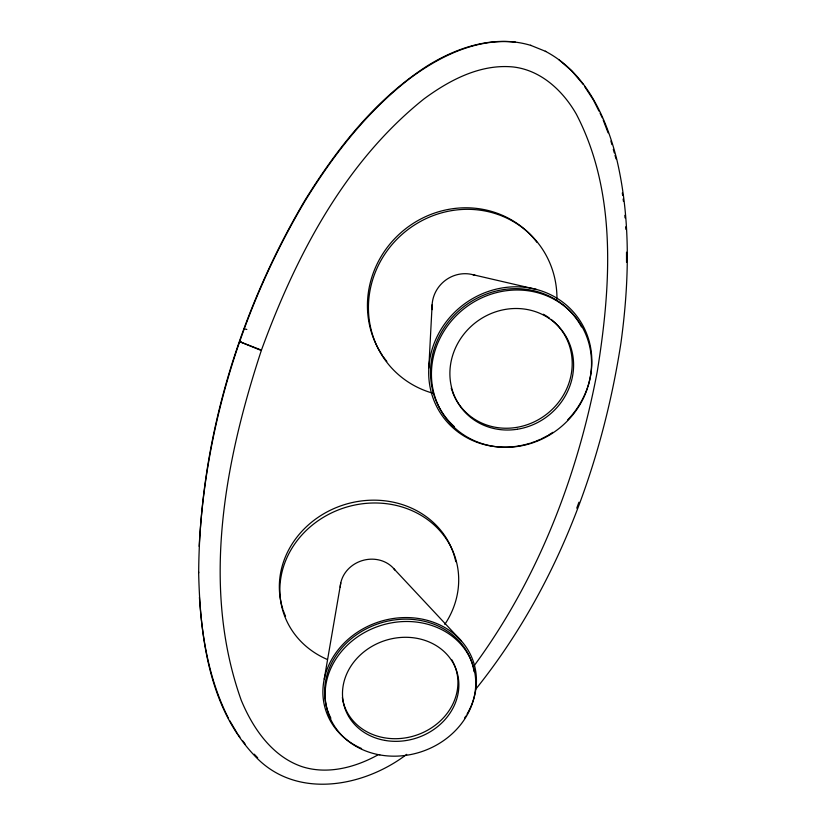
<?xml version="1.0" encoding="UTF-8"?>
<svg xmlns="http://www.w3.org/2000/svg" width="826" height="826" viewBox="0 0 826 826"><rect width="100%" height="100%" fill="white"/><g stroke="black" fill="none" stroke-linecap="round" stroke-linejoin="round"><path stroke-width="1.24" d="M198.684 572.934C199.355 442.096 238.662 312.383 305.083 200.068C337.07 148.401 375.84 98.975 427.507 65.76C457.924 46.875 495.672 34.568 531.149 45.502M626.542 262.286L626.521 252.219M428.808 368.086L432.132 304.722M199.18 546.368C205.591 424.77 243.154 305.114 305.31 200.542C333.436 154.906 366.909 111.665 409.572 78.687C439.804 56.106 476.757 37.965 515.476 42.157M324.236 679.044L340.777 582.939M576.755 508.176L578.933 502.239M473.938 665.993C537.736 579.491 577.415 476.716 597.26 371.524C610.93 286.539 617.311 192.974 576.341 114.174C562.991 90.798 541.04 70.2 513.307 66.978C480.474 63.705 449.592 80.039 423.955 98.934C344.359 162.546 295.677 256.411 261.295 350.513L239.674 341.685L242.039 342.491M475.673 689.287C555.175 590.425 601.658 467.661 620.925 343.027C629.267 282.162 630.899 219.468 616.754 159.315C606.098 117.034 585.779 72.368 545.305 51.253M406.722 754.355C364.772 786.352 298.991 799.372 257.826 759.011C209.123 710.639 200.068 637.342 198.632 571.933M378.329 754.685C355.531 767.385 327.777 774.871 302.151 766.693C272.095 756.502 252.87 728.305 241.213 700.19C200.728 586.697 224.868 461.331 261.439 350.121L239.674 341.685M472.926 274.707L536.373 289.42M244.393 328.862L246.84 329.46M530.55 45.275L545.934 51.491M559.057 59.823L571.716 70.881L583.187 84.314M254.222 754.169L257.691 757.793M393.599 568.464L461.3 640.883M238.466 735.161L239.932 737.122M242.875 741.036L245.074 743.978M584.55 86.41L593.409 99.998L598.974 111.097M229.7 720.654L237.723 734.18M600.089 113.317L602.309 117.767M228.534 718.444C209.463 681.027 202.143 638.89 199.427 597.332M603.207 120.08L608.091 132.821M610.899 141.04L611.921 144.612M613.295 149.382L614.327 152.955M615.009 155.34L616.041 158.912M622.308 192.933L622.649 195.37M623.145 199.035L623.485 201.472M624.838 215.318L625.024 217.878M625.705 226.83L625.902 229.391M282.843 609.185A89.797 80.742 -17.5 0 1 347.653 503.705A89.797 80.742 -17.5 0 1 455.797 561.701M285.548 616.31A89.797 80.742 -17.5 0 1 283.235 610.393M326.962 659.313A90.21 81.041 -17.5 0 1 291.547 548.877A90.21 81.041 -17.5 0 1 415.323 512.213A90.21 81.041 -17.5 0 1 444.811 624.404M340.25 587.234A30.066 27 -17.5 0 1 361.995 560.678A30.066 27 -17.5 0 1 394.962 570.126M361.602 748.552A77.716 67.649 -18.3 0 1 332.754 657.641A77.716 67.649 -18.3 0 1 436.923 623.64A77.716 67.649 -18.3 0 1 467.01 714.16M465.833 716.09A77.716 67.649 -18.3 0 1 464.604 717.98M453.619 663.257A58.708 51.098 -18.3 0 1 414.611 735.76A58.708 51.098 -18.3 0 1 342.367 697.474M451.729 659.695A58.708 51.098 -18.3 0 1 453.175 662.359M327.344 709.575A75.992 66.142 -18.3 0 1 382.789 622.35A75.992 66.142 -18.3 0 1 473.494 668.637M473.701 669.649A75.992 66.142 -18.3 0 1 474.062 671.693M330.896 718.228A75.992 66.142 -18.3 0 1 327.674 710.556M382.603 355.686A95.837 91.17 -41.5 0 1 407.941 227.016A95.837 91.17 -41.5 0 1 536.941 242.307M386.826 361.416A95.837 91.17 -41.5 0 1 383.274 356.667M432.855 393.207A96.312 91.562 -41.4 0 1 370.657 287.355A96.312 91.562 -41.4 0 1 473.36 209.505A96.312 91.562 -41.4 0 1 556.951 299.136M432.246 309.616A32.09 30.5 -41.3 0 1 475.27 275.419M529.765 443.325A83.736 77.943 -37.9 0 1 428.808 377.059A83.736 77.943 -37.9 0 1 520.71 286.942A83.736 77.943 -37.9 0 1 587.895 386.32M587.503 387.528A83.736 77.943 -37.9 0 1 567.607 419.98M552.821 432.339A83.736 77.943 -37.9 0 1 548.454 435.065M547.349 435.715A83.736 77.943 -37.9 0 1 541.66 438.678M540.503 439.225A83.736 77.943 -37.9 0 1 535.785 441.218M534.598 441.683A83.736 77.943 -37.9 0 1 530.973 442.942M551.148 319.425A63.261 58.873 -37.9 0 1 544.995 415.437A63.261 58.873 -37.9 0 1 452.318 391.452M451.925 390.347A63.261 58.873 -37.9 0 1 451.223 388.127M543.312 314.252A63.261 58.873 -37.9 0 1 549.28 318.02M454.29 426.577A81.877 76.209 -37.9 0 1 463.272 307.086A81.877 76.209 -37.9 0 1 581.494 326.9M384.978 740.416A58.904 51.222 -18.3 0 0 457.046 672.261A58.904 51.222 -18.3 0 0 360.002 655.266A58.904 51.222 -18.3 0 0 384.978 740.416M379.795 754.912A76.229 66.297 -18.3 0 0 473.474 667.047A76.229 66.297 -18.3 0 0 348.035 644.528A76.229 66.297 -18.3 0 0 379.795 754.912M517.355 429.241A63.478 59.049 -37.9 0 0 562.279 330.844A63.478 59.049 -37.9 0 0 455.591 347.715A63.478 59.049 -37.9 0 0 517.355 429.241M518.377 446.329A82.156 76.426 -37.9 0 0 577.106 319.208A82.156 76.426 -37.9 0 0 438.978 340.395A82.156 76.426 -37.9 0 0 518.377 446.329"/></g></svg>
